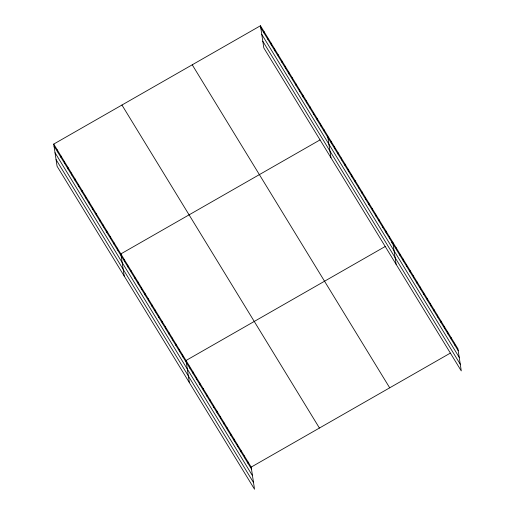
<?xml version="1.0" encoding="UTF-8"?>
<svg xmlns="http://www.w3.org/2000/svg" width="515" height="515" viewBox="0 0 515 515"><rect width="100%" height="100%" fill="white"/><g stroke="black" fill="none" stroke-linecap="round" stroke-linejoin="round"><path stroke-width="0.77" d="M53.721 144.084L251.191 467.099L254.539 489.25L57.068 166.236L53.721 144.084L260.461 25.75L457.932 348.764L461.279 370.916L263.809 47.901L260.461 25.75M320.021 139.913L120.858 253.908L124.212 276.059M385.188 246.505L186.024 360.5L189.372 382.658M391.503 242.893L392.765 242.166L396.119 264.324M251.191 467.099L450.348 353.103M260.757 27.72L458.228 350.734M261.768 34.383L459.238 357.397M262.805 41.245L460.275 364.253M192.237 64.8L389.707 387.814M121.946 105.034L319.416 428.049M54.017 146.054L251.487 469.068M55.028 152.717L252.492 475.725M56.064 159.579L253.535 482.587M454.5 343.151L454.797 345.121M451.069 337.544L451.372 339.514M447.638 331.93L447.941 333.9M444.213 326.323L444.509 328.293M440.782 320.71L441.078 322.68M437.351 315.103L437.647 317.073M433.92 309.489L434.222 311.459M430.495 303.882L430.791 305.852M427.064 298.269L427.36 300.239M423.633 292.662L423.929 294.632M420.201 287.048L420.504 289.024M416.777 281.441L417.073 283.411M413.345 275.828L413.642 277.804M409.914 270.221L410.21 272.19M406.483 264.607L406.786 266.583M403.052 259L403.354 260.97M399.627 253.386L399.923 255.363M396.196 247.779L396.492 249.749M389.334 236.559L389.636 238.529M385.909 230.945L386.205 232.922M382.478 225.338L382.774 227.308M379.046 219.725L379.343 221.701M375.615 214.118L375.918 216.088M372.184 208.504L372.487 210.481M368.759 202.897L369.055 204.867M365.328 197.284L365.624 199.26M361.897 191.677L362.193 193.646M358.466 186.063L358.768 188.039M355.041 180.456L355.337 182.426M351.61 174.843L351.906 176.819M348.179 169.235L348.475 171.205M344.747 163.628L345.05 165.598M341.323 158.015L341.619 159.985M337.892 152.408L338.188 154.378M334.46 146.794L334.756 148.764M331.029 141.187L331.325 143.157M327.598 135.574L330.952 157.725M324.064 129.793L324.366 131.763M320.536 124.012L320.832 125.988M317.002 118.231L317.298 120.207M313.468 112.45L313.764 114.427M309.933 106.676L310.23 108.646M306.399 100.895L306.695 102.865M302.865 95.114L303.161 97.084M299.331 89.333L299.627 91.303M295.797 83.552L296.093 85.522M292.263 77.771L292.565 79.741M288.728 71.991L289.031 73.96M285.194 66.21L285.497 68.186M281.66 60.429L281.963 62.405M278.132 54.648L278.428 56.624M274.598 48.874L274.894 50.843M271.064 43.093L271.36 45.062M267.53 37.312L267.826 39.282M263.995 31.531L264.292 33.501M247.76 461.485L248.056 463.455M244.329 455.878L244.625 457.848M240.898 450.265L241.2 452.234M237.467 444.657L237.769 446.627M234.042 439.044L234.338 441.014M230.611 433.437L230.907 435.407M227.179 427.823L227.476 429.793M223.748 422.216L224.051 424.186M220.323 416.603L220.62 418.573M216.892 410.996L217.188 412.966M213.461 405.382L213.757 407.352M210.03 399.775L210.332 401.745M206.605 394.162L206.901 396.132M203.174 388.555L203.47 390.525M199.743 382.941L200.039 384.917M196.312 377.334L196.614 379.304M192.88 371.721L193.183 373.697M189.456 366.114L189.752 368.083M182.593 354.893L182.889 356.863M179.162 349.279L179.465 351.256M175.737 343.672L176.033 345.642M172.306 338.059L172.602 340.035M168.875 332.452L169.171 334.422M165.444 326.838L165.746 328.815M162.013 321.231L162.315 323.201M158.588 315.618L158.884 317.594M155.157 310.011L155.453 311.981M151.725 304.397L152.022 306.374M148.294 298.79L148.597 300.76M144.87 293.177L145.166 295.153M141.438 287.57L141.734 289.539M138.007 281.956L138.303 283.932M134.576 276.349L134.879 278.319M131.151 270.736L131.447 272.712M127.72 265.128L128.016 267.098M124.289 259.515L124.585 261.491M117.323 248.127L117.626 250.097M113.789 242.346L114.092 244.316M110.255 236.565L110.558 238.542M106.727 230.784L107.023 232.761M103.193 225.01L103.489 226.98M99.659 219.229L99.955 221.199M96.125 213.448L96.421 215.418M92.591 207.667L92.887 209.637M89.056 201.886L89.353 203.856M85.522 196.106L85.818 198.075M81.988 190.325L82.284 192.295M78.454 184.544L78.75 186.514M74.92 178.763L75.222 180.739M71.385 172.982L71.688 174.958M67.851 167.208L68.154 169.178M64.324 161.427L64.62 163.397M60.789 155.646L61.085 157.616M57.255 149.865L57.551 151.835"/></g></svg>
